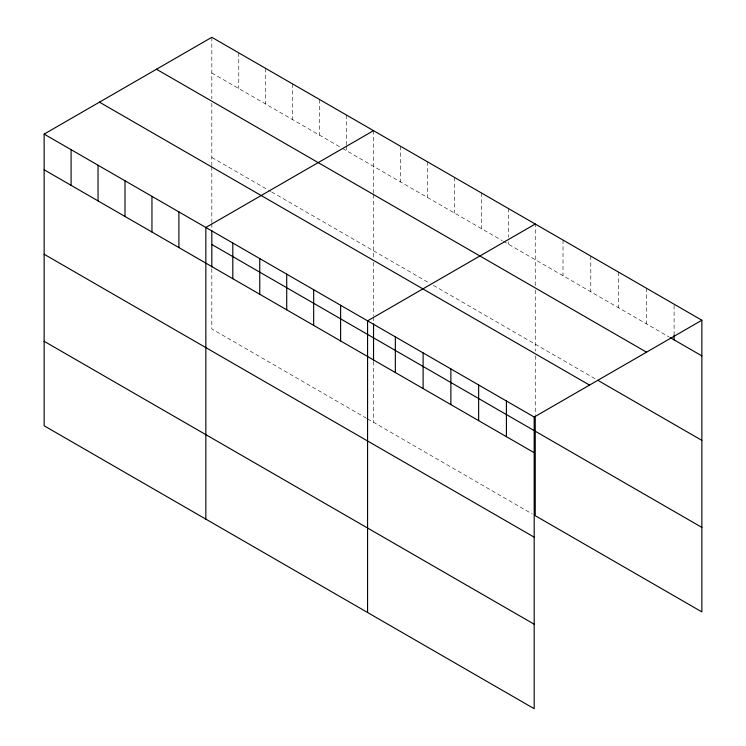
<?xml version="1.0" encoding="UTF-8"?>
<svg xmlns="http://www.w3.org/2000/svg" width="746" height="746" viewBox="0 0 746 746"><rect width="100%" height="100%" fill="white"/><g stroke="black" fill="none" stroke-linecap="round" stroke-linejoin="round"><path stroke-width="0.56" stroke-dasharray="3.73 2.8" d="M535.246 285.606L535.246 224.033M211.817 72.968L341.584 147.885M342.582 148.463L502.3 240.678M503.298 241.256L669.134 336.996M211.817 157.443L270.714 191.452M271.712 192.02L429.435 283.088M433.426 285.392L596.735 379.677M366.547 418.301L211.817 328.967L211.817 268.14M367.545 418.87L532.252 513.966M674.095 305.347L674.095 335.252M646.325 288.161L646.325 323.829M618.555 272.131L618.555 307.79M590.785 256.092L590.785 291.761M563.016 240.063L563.016 275.731M535.246 290.11L535.246 351.142M535.246 355.786L535.246 414.972M508.296 208.47L508.296 237.228M508.296 241.835L508.296 244.138M481.338 192.906L481.338 228.574M454.389 177.352L454.389 213.011M427.439 161.789L427.439 197.448M400.481 146.225L400.481 181.893M373.532 130.662L373.532 193.363M373.532 194.492L373.532 257.771M373.532 262.415L373.532 315.8M373.532 316.957L373.532 322.766M373.532 361.502L373.532 422.329M346.573 115.108L346.573 145.013M346.573 146.169L346.573 150.767M319.624 99.544L319.624 135.203M292.674 83.981L292.674 119.649M265.716 68.418L265.716 104.086M238.767 52.863L238.767 88.522M211.817 37.3L211.817 98.873M211.817 103.377L211.817 165.565M211.817 166.731L211.817 222.439M211.817 223.595L211.817 229.395"/><path stroke-width="1.12" d="M44.135 134.103L534.183 417.033L534.183 708.7L44.135 425.77L44.135 134.103L211.817 37.3L701.865 320.23L701.865 611.897L535.246 515.7L535.246 416.128M373.532 130.662L205.849 227.474L205.849 519.141M535.246 224.033L367.573 320.836L367.573 612.503M534.183 417.033L701.865 320.23M670.122 337.565L701.865 355.889M156.483 69.247L646.53 352.177M597.723 380.246L701.865 440.373M99.47 102.165L589.517 385.085M211.817 244.483L701.865 527.413M44.135 169.771L534.183 452.701M44.135 254.255L534.183 537.176M44.135 341.295L534.183 624.216M674.095 335.252L674.095 339.859M506.413 401.003L506.413 436.662M478.643 384.973L478.643 420.632M450.873 368.934L450.873 404.602M423.113 352.905L423.113 388.563M395.343 336.875L395.343 372.534M373.532 323.923L373.532 360.383M340.614 305.282L340.614 340.941M313.665 289.718L313.665 325.377M286.716 274.155L286.716 309.823M259.757 258.592L259.757 294.26M232.808 243.037L232.808 278.696M211.817 230.561L211.817 267.012M178.9 211.911L178.9 247.579M151.951 196.347L151.951 232.015M124.992 180.793L124.992 216.452M98.043 165.23L98.043 200.888M71.094 149.666L71.094 185.334"/></g></svg>
